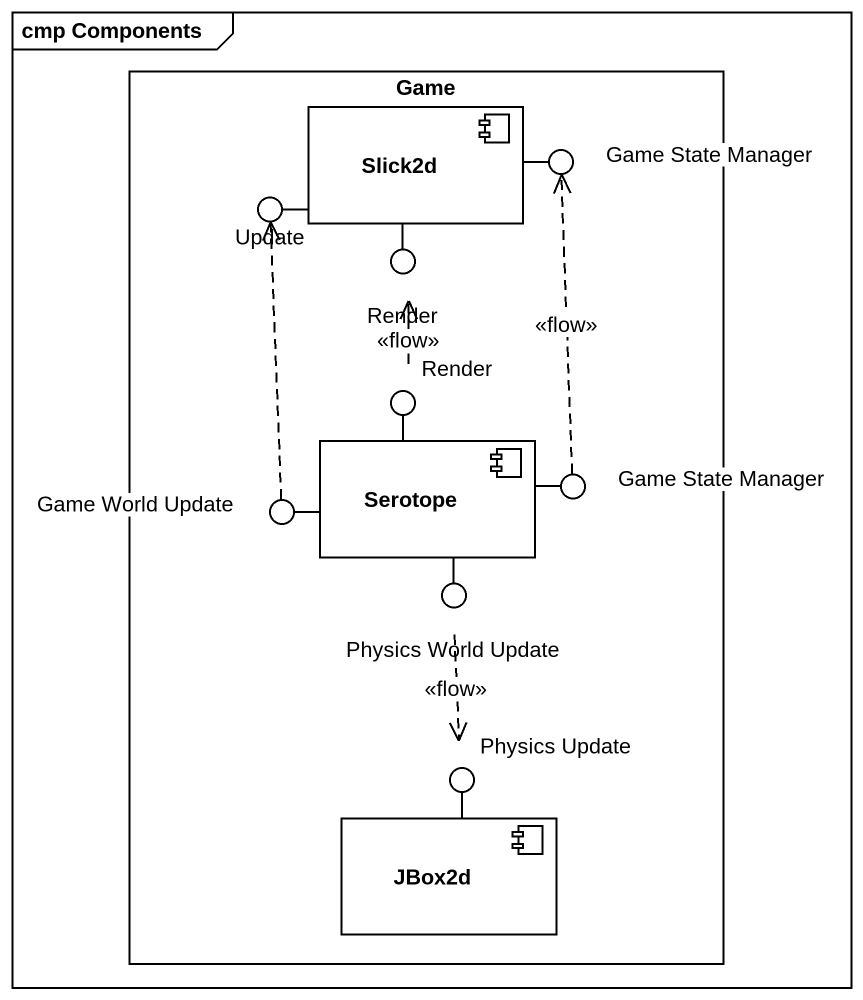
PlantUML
@startuml
mainframe cmp Components
rectangle Game {
  component Slick2d
  component Serotope
  component JBox2d
}
() "Game State Manager" as Game_State_Manager
() Update
() Render
() "Render" as Render_2
() "Game World Update" as Game_World_Update
() "Game State Manager" as Game_State_Manager_2
() "Physics World Update" as Physics_World_Update
() "Physics Update" as Physics_Update
Slick2d -right- Game_State_Manager
Slick2d -left- Update
Slick2d -- Render
Serotope -up- Render_2
Serotope -left- Game_World_Update
Serotope -right- Game_State_Manager_2
Serotope -- Physics_World_Update
JBox2d -up- Physics_Update
Render_2 .up.> Render : <<flow>>
Game_World_Update .up.> Update
Game_State_Manager_2 .up.> Game_State_Manager : <<flow>>
Physics_World_Update ..> Physics_Update : <<flow>>
@enduml
